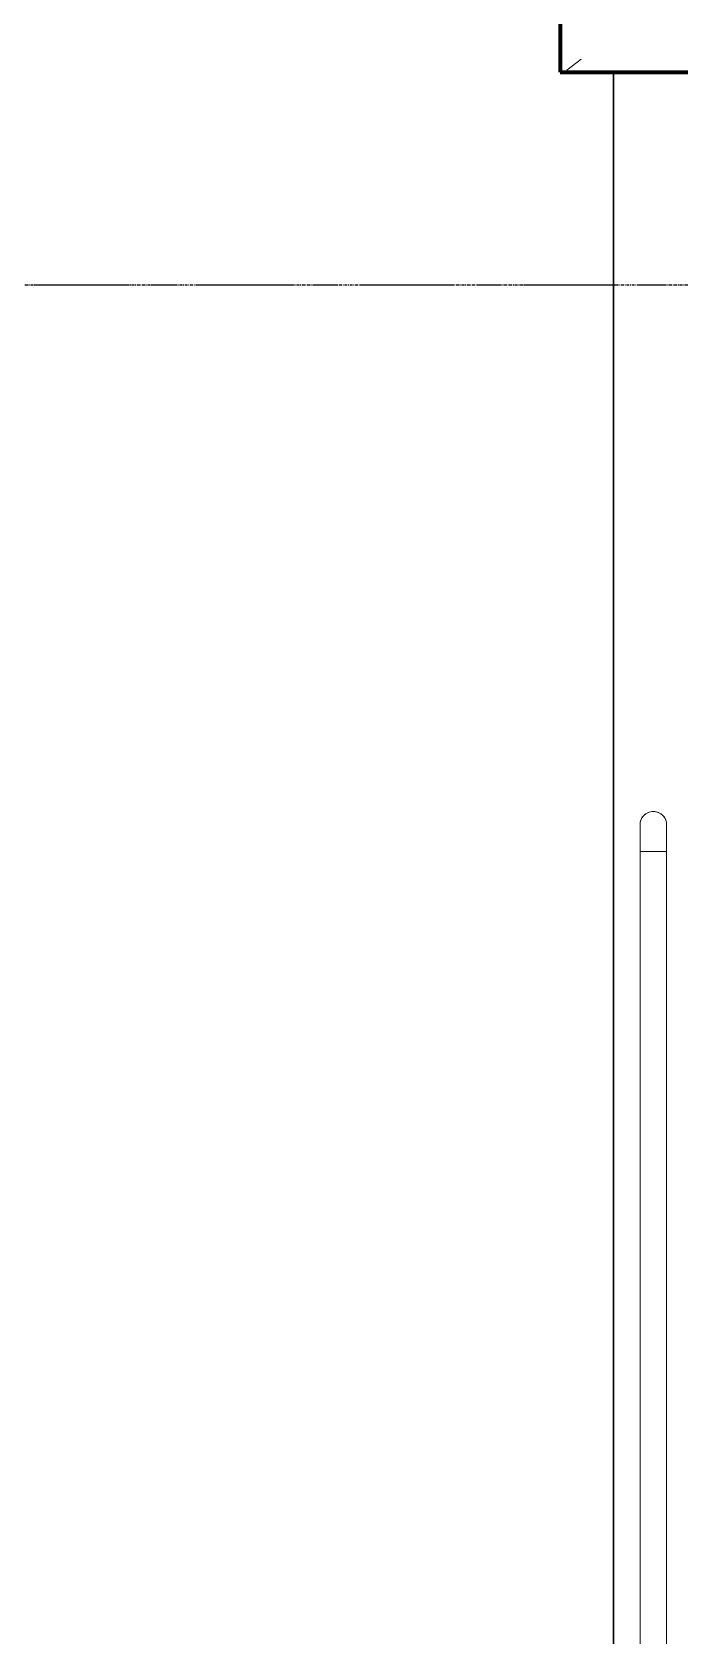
# Model space of a CAD drawing. Header units: millimetres. Extents: x -4391136 to -1798569, y -886572 to -291056.
# Drawn here: x -2557521 to -2556304, y -391051 to -388036 of the extents above; entities that cross this region are included whole.
import ezdxf
from ezdxf.enums import TextEntityAlignment as Align

# ---------------------------------------------------------------- set-up
doc = ezdxf.new("R2010")
doc.units = ezdxf.units.MM
for name, pattern in [('CENTER', [50.800000000000004, 31.75, -6.35, 6.35, -6.35]), ('TA_GL_000.70000', [1.925, 0.7, -0.175, 0.175, -0.175, 0.7]), ('Xref-C-1-PP17-AR-2214-01-B$0$DPA_Grid _ Level 100', [10, 5.5, -1.6, 1.3, -1.6])]:
    doc.linetypes.add(name, pattern=pattern)
doc.layers.add('000 - 0_HIDE_OBJ_FRAMING_DEF_DIMS', color=7, linetype='Continuous', plot=False)
for name, color, linetype in [('000 - 0_SYM_DWG_GRID-BUBBLE_MAIN_COLOR_1', 7, 'Continuous'), ('000 - 0_SYM_DWG_GRIDLINE_MAIN_COLOR_251', 7, 'Continuous'), ('000 - GRID', 7, 'CENTER'), ('_PP-Dim', 7, 'Continuous'), ('Xref-C-1-PP17-AR-2214-01-B$0$A-FLOR-E', 7, 'Continuous'), ('Xref-C-1-PP17-AR-2214-01-B$0$A-FLOR-HRAL', 7, 'Continuous'), ('Xref-C-1-PP17-AR-2214-01-B$0$A-Wall', 7, 'Continuous'), ('Xref-C-1-PP17-AR-2214-01-B$0$A-WALL-PATT', 7, 'Continuous'), ('Xref-C-1-PP17-AR-2214-01-B$0$S-BEAM', 7, 'Continuous'), ('Xref-C-1-PP17-AR-2214-01-B$0$WALL-E', 7, 'Continuous')]:
    doc.layers.add(name, color=color, linetype=linetype)
doc.styles.add('Arial', font='arial.ttf', dxfattribs={"height": 1500})
doc.styles.add('TA', font='', dxfattribs={"height": 4.5})
doc.styles.get('TA').set_extended_font_data('Cordia New')

# ---------------------------------------------------------------- blocks, each defined once
blk = doc.blocks.new('*U1278')
at = {"layer": '000 - 0_SYM_DWG_GRIDLINE_MAIN_COLOR_251', "color": 7, "linetype": 'ByBlock', "ltscale": 5}
blk.add_line((29.9999999999998, 0), (-560.4999999999969, 6.311186212045594e-14), dxfattribs=at)
at = {"color": 7, "style": 'TA', "flags": 1}
blk.add_attdef('LOCATION', (5.999999999999999, -6.000000000000001), '', height=4.5, rotation=270, dxfattribs=at)
at = {"layer": '000 - 0_SYM_DWG_GRID-BUBBLE_MAIN_COLOR_1', "color": 7, "style": 'Arial'}
blk.add_attdef('GRID-HEAD', text='', height=4.000000000000001, rotation=179.999999999987, dxfattribs=at).set_placement((73.74999998541176, 0), align=Align.MIDDLE_CENTER)
blk = doc.blocks.new('W-1-PP17-ENT2_REV00_20260526-152343_LOPF_MAIN_DIMS')
at = {"layer": '000 - GRID', "color": 7, "linetype": 'TA_GL_000.70000', "xscale": 50.00000000000036, "yscale": 50.00000000000036, "zscale": 50.00000000000036, "rotation": 180}
blk.add_blockref('*U1278', (-26525, -5300.000000001804), dxfattribs=at)
blk = doc.blocks.new('Xref-C-1-PP17-AR-2214-01-B$0$Top Rail Type - Top Rail_Internal_-V22-ENTRANCE 2 - LOWER ROOF FLOOR PLAN01-flat-1')
at = {"layer": 'Xref-C-1-PP17-AR-2214-01-B$0$A-FLOR-HRAL', "color": 7, "lineweight": 9}
for p, q in [((-2733777.735888853, -509398.9466707954), (-2733777.735888853, -509448.9466707954)), ((-2733777.735888853, -509398.9466707954), (-2730337.735888853, -509398.9466707954)), ((-2733777.735888853, -509448.9466707954), (-2730337.735888853, -509448.9466707954))]:
    blk.add_line(p, q, dxfattribs=at)
blk = doc.blocks.new('Xref-C-1-PP17-AR-2214-01-B$0$Top Rail Type - Top Rail_Internal_-12332625-ENTRANCE 2 - LOWER ROOF FLOOR PLAN01-flat-1')
at = {"layer": 'Xref-C-1-PP17-AR-2214-01-B$0$A-FLOR-HRAL', "color": 7, "lineweight": 9}
for p, q in [((-2730337.735888856, -509398.946670796), (-2733777.735888856, -509398.946670796)), ((-2733777.735888853, -509448.0948164526), (-2733777.735888853, -509399.7985251382)), ((-2733777.735888853, -509399.7985251382), (-2733777.735888853, -509448.0948164526)), ((-2733777.735888856, -509448.946670796), (-2730337.735888856, -509448.946670796))]:
    blk.add_line(p, q, dxfattribs=at)
blk = doc.blocks.new('Xref-C-1-PP17-AR-2214-01-B$0$Railing - Post Start-V9-ENTRANCE 2 - LOWER ROOF FLOOR PLAN01-flat-1')
at = {"layer": 'Xref-C-1-PP17-AR-2214-01-B$0$A-FLOR-HRAL', "color": 7, "lineweight": 9}
for p, q in [((49.99999999953434, 50.00000000291038), (-4.656612873077393e-10, 50.00000000291038)), ((50, 0.8518543427926488), (50, 49.14814565720735)), ((50, 49.14814565720735), (50, 0.8518543427926488)), ((50, 25), (50, 49.14814565726556)), ((50, 49.14814565726556), (50, 25)), ((-4.656612873077393e-10, 2.91038304567337e-09), (24.53157560201362, 2.91038304567337e-09)), ((50, 25), (50, 0.8518543427926488)), ((50, 0.8518543427926488), (50, 25))]:
    blk.add_line(p, q, dxfattribs=at)
at = {"layer": 'Xref-C-1-PP17-AR-2214-01-B$0$A-FLOR-HRAL', "color": 7, "lineweight": 9, "flags": 128}
for points in [[(49.99999999953434, 50.00000000296859), (48.00053329020739, 50.00000000296859), (46.00426530092955, 50.00000000296859), (44.01438963506371, 50.00000000296859), (42.03408966865391, 50.00000000296859), (40.06653345981613, 50.00000000296859), (38.11486867815256, 50.00000000296859), (36.18221757141873, 50.00000000296859), (34.27167196851224, 50.00000000296859), (32.38628833554685, 50.00000000296859), (30.52908288408071, 50.00000000296859), (28.70302674593404, 50.00000000296859), (26.91104122251272, 50.00000000296859), (25.15599310724065, 50.00000000296859), (23.44069010345265, 50.00000000296859), (21.76787632983178, 50.00000000296859), (20.14022793108597, 50.00000000296859), (18.56034879852086, 50.00000000296859), (17.03076640097424, 50.00000000296859), (15.55392774380744, 50.00000000296859), (14.13219545455649, 50.00000000296859), (12.76784400083125, 50.00000000296859), (11.46305605443195, 50.00000000296859), (10.21991899749264, 50.00000000296859), (9.04042158415541, 50.00000000296859), (7.92645075917244, 50.00000000296859), (6.879788637161255, 50.00000000296859), (5.902109655085951, 50.00000000296859), (4.994977890513837, 50.00000000296859), (4.159844561014324, 50.00000000296859), (3.398045700974762, 50.00000000296859), (2.7108000270091, 50.00000000296859), (2.099206984974444, 50.00000000296859), (1.564244993496686, 50.00000000296859), (1.106769877485931, 50.00000000296859), (0.7275135000236332, 50.00000000296859), (0.4270825898274779, 50.00000000296859), (0.2059577726759017, 50.00000000296859), (0.06449280073866248, 50.00000000296859), (0.00291398772969842, 50.00000000296859), (-4.656612873077393e-10, 50.00000000296859)], [(-4.656612873077393e-10, 2.968590706586838e-09), (0.03999466635286808, 2.968590706586838e-09), (0.1599146844819188, 2.968590706586838e-09), (0.3595682065933943, 2.968590706586838e-09), (0.6386358304880559, 2.968590706586838e-09), (0.9966711071319878, 2.968590706586838e-09), (1.433101256843656, 2.968590706586838e-09), (1.947228083852679, 2.968590706586838e-09), (2.538229095283896, 2.968590706586838e-09), (3.205158815719187, 2.968590706586838e-09), (3.946950299199671, 2.968590706586838e-09), (4.762416838202626, 2.968590706586838e-09), (5.650253860279918, 2.968590706586838e-09), (6.609041015617549, 2.968590706586838e-09), (7.637244448531419, 2.968590706586838e-09), (8.733219253830612, 2.968590706586838e-09), (9.895212105009705, 2.968590706586838e-09), (11.12136406172067, 2.968590706586838e-09), (12.40971354255453, 2.968590706586838e-09), (13.75819946220145, 2.968590706586838e-09), (15.16466453205794, 2.968590706586838e-09), (16.62685870751739, 2.968590706586838e-09), (18.14244278939441, 2.968590706586838e-09), (19.70899216737598, 2.968590706586838e-09), (21.32400069572031, 2.968590706586838e-09), (22.98488470586017, 2.968590706586838e-09), (24.68898713774979, 2.968590706586838e-09), (26.43358179088682, 2.968590706586838e-09), (28.21587768569589, 2.968590706586838e-09), (30.03302352922037, 2.968590706586838e-09), (31.88211227534339, 2.968590706586838e-09), (33.76018577767536, 2.968590706586838e-09), (35.66423951787874, 2.968590706586838e-09), (37.59122741688043, 2.968590706586838e-09), (39.53806670475751, 2.968590706586838e-09), (41.50164285441861, 2.968590706586838e-09), (43.47881456231698, 2.968590706586838e-09), (45.4664187761955, 2.968590706586838e-09), (47.46127575263381, 2.968590706586838e-09), (49.46019414626062, 2.968590706586838e-09), (49.99999999953434, 2.968590706586838e-09)]]:
    blk.add_lwpolyline(points, dxfattribs=at)
at = {"layer": 'Xref-C-1-PP17-AR-2214-01-B$0$A-FLOR-HRAL', "color": 7, "lineweight": 9}
for points in [[(4.800623387563974, 49.53475117235212), (4.800623387563974, 49.53475117235212, 0.04814862952291788), (0, 50)], [(0, 50), (0, 50, -0.04819398126202269), (4.800623387563974, 49.53475117235212)], [(4.800623387563974, 0.4652488276478834), (4.800623387563974, 0.4652488276478834, -0.04814862953475946), (0, 0)], [(0, 0), (0, 0, 0.0481939812746656), (4.800623387563974, 0.4652488276478834)]]:
    blk.add_lwpolyline(points, format="xyb", dxfattribs=at)
for radius, start, end in [(25.00000000000919, 90, 270), (24.99999999999934, 80.731928553021, 180), (24.99999999999933, 180, 279.8473474627261)]:
    blk.add_arc((0, 25), radius, start, end, dxfattribs=at)
blk = doc.blocks.new('Xref-C-1-PP17-AR-2214-01-B$0$Railing - Railing-12332619-ENTRANCE 2 - LOWER ROOF FLOOR PLAN01-flat-1')
at = {"layer": 'Xref-C-1-PP17-AR-2214-01-B$0$A-FLOR-HRAL', "color": 7, "lineweight": 9}
for p, q in [((-2730337.735888856, -509398.946670796), (-2733777.735888856, -509398.946670796)), ((-2733777.735888853, -509399.7985251382), (-2733777.735888853, -509448.0948164526)), ((-2733777.735888853, -509448.0948164526), (-2733777.735888853, -509399.7985251382)), ((-2733777.735888856, -509448.946670796), (-2730337.735888856, -509448.946670796))]:
    blk.add_line(p, q, dxfattribs=at)
at = {"color": 7}
blk.add_blockref('Xref-C-1-PP17-AR-2214-01-B$0$Railing - Post Start-V9-ENTRANCE 2 - LOWER ROOF FLOOR PLAN01-flat-1', (-2733827.735888853, -509448.9466707954), dxfattribs=at)
blk = doc.blocks.new('W-1-PP17-ENT2_REV00_20260526-152612_EX_LOPF-1')
at = {"layer": 'Xref-C-1-PP17-AR-2214-01-B$0$A-WALL-PATT', "lineweight": 9}
h = blk.add_hatch(dxfattribs=at)
h.set_pattern_fill('ACET-2D-FP_12', angle=-40.00000000001929, style=0, pattern_type=2)
h.set_pattern_definition([(49.99999999998066, (-8394.749623530079, -4899.999786735105), (-459.033747442358, 385.1750481771305), [76.19999999489092, -838.1999999438001]), (354.9999999999807, (-8394.749623530079, -4899.999786735105), (65.28252746094925, 746.1827033320443), [60.95999999902279, -670.5599999892506]), (100.4509999999806, (-8334.02212549001, -4905.312642071454), (-693.3830033237465, -127.8976821540858), [64.760000009727, -712.360000106997]), (46.18399999998068, (-8394.75019914424, -4696.799605079985), (-648.5724861597413, 622.3064180691725), [114.2999999805889, -1257.299999786477]), (96.63599999998067, (-8304.39000949217, -4710.813687962538), (-1050.53431868169, -122.2199233649302), [97.13999998684996, -1068.539999855349]), (351.1839999999806, (-8394.75019914424, -4696.799605079985), (172.1971373298435, 1110.274966447614), [91.43999999912084, -1005.839999990329]), (20.99999999998068, (-8293.150094295852, -4747.599906405958), (-214.7433929590627, 559.4256647136064), [76.20000000503082, -838.200000055339]), (325.9999999999807, (-8293.150094295852, -4747.599906405958), (418.8539380778092, 620.9765001013877), [60.9599999951956, -670.5599999471516]), (71.45099999998068, (-8242.61204123823, -4781.688312839309), (-668.4524659854361, 224.2969172061419), [64.75999999221385, -712.3599999143522]), (37.49999999998067, (-8394.749623530079, -4899.999786735105), (-158.7692420319073, 206.91210464295), [33.52799999703571, -628.9039999443971, 33.52799999703571, -1320.29199988327]), (37.49999999998067, (-8394.749623530079, -4899.999786735105), (-158.7692420319073, 206.91210464295), [-695.9599999384686, -647.1919999427803, 33.52799999703571, -639.571999943454]), (7.499999999980671, (-8394.749623530079, -4899.999786735105), (-47.30360575212411, 359.3065579393879), [33.52799999999587, -354.5839999999563, 33.52799999999587, -870.203999999893]), (7.499999999980671, (-8394.749623530079, -4899.999786735105), (-47.30360575212411, 359.3065579393879), [-421.6399999999481, -613.6639999999245, 33.52799999999587, -223.0119999999726]), (327.4999999999807, (-8621.318079446442, -4900.000574928301), (146.1911639366298, 229.4741615331733), [33.52800000003585, -220.4720000002358, 33.52800000003585, -1810.512000001937]), (327.4999999999807, (-8621.318079446442, -4900.000574928301), (146.1911639366298, 229.4741615331733), [-287.5280000003075, -758.9520000008117, 33.52800000003585, -1018.032000001089]), (317.4999999999807, (-8722.917848880403, -4900.000479713606), (321.0978918577311, 350.4168590595947), [33.52800000457609, -296.6720000404915, 33.52800000457609, -1239.520000169177]), (317.4999999999807, (-8722.917848880403, -4900.000479713606), (321.0978918577311, 350.4168590595947), [-363.7280000496437, -492.7600000672547, 33.52800000457609, -713.2320000973459])])
h.paths.add_polyline_path([(-12950.00000000233, -4699.999999995867), (-12950.00000000233, -4899.999999996799), (-3839.500000002328, -4899.999999996799), (-3839.500000002328, -4699.999999995867)])
at = {"layer": '000 - 0_HIDE_OBJ_FRAMING_DEF_DIMS', "color": 7, "linetype": 'Xref-C-1-PP17-AR-2214-01-B$0$DPA_Grid _ Level 100'}
blk.add_line((-29475.61840735516, -5299.999999999593), (7016.002662105951, -5299.999999999593), dxfattribs=at)
at = {"layer": 'Xref-C-1-PP17-AR-2214-01-B$0$A-FLOR-E', "color": 7}
blk.add_line((-12850.00000000186, -4900.000000000058), (-12850.00000000186, -10055.0088198926), dxfattribs=at)
at = {"layer": 'Xref-C-1-PP17-AR-2214-01-B$0$A-Wall', "color": 7, "lineweight": 70}
for p, q in [((-12950.00000000186, -4699.999999999593), (-12950.00000000186, -4899.999999999593)), ((-12950.00000000186, -4899.999999999593), (-10500.00000000186, -4899.999999999593))]:
    blk.add_line(p, q, dxfattribs=at)
at = {"layer": 'Xref-C-1-PP17-AR-2214-01-B$0$S-BEAM', "color": 7}
blk.add_line((-12850.00000000233, -4899.999999999593), (-11397.50000000186, -4899.999999999593), dxfattribs=at)
at = {"layer": 'Xref-C-1-PP17-AR-2214-01-B$0$WALL-E', "color": 7}
for p, q in [((-12850.00000000186, -4899.999999999593), (-11397.50000000186, -4899.999999999593)), ((-12850.00000000186, -10055.0088198926), (-12850.00000000186, -4899.999999999593))]:
    blk.add_line(p, q, dxfattribs=at)
at = {"color": 7, "rotation": 270}
for name in ['Xref-C-1-PP17-AR-2214-01-B$0$Railing - Railing-12332619-ENTRANCE 2 - LOWER ROOF FLOOR PLAN01-flat-1', 'Xref-C-1-PP17-AR-2214-01-B$0$Top Rail Type - Top Rail_Internal_-V22-ENTRANCE 2 - LOWER ROOF FLOOR PLAN01-flat-1', 'Xref-C-1-PP17-AR-2214-01-B$0$Top Rail Type - Top Rail_Internal_-12332625-ENTRANCE 2 - LOWER ROOF FLOOR PLAN01-flat-1']:
    blk.add_blockref(name, (496648.9466707949, -2740142.744708746), dxfattribs=at)

msp = doc.modelspace()

# ---------------------------------------------------------------- block references
at = {"layer": '_PP-Dim', "color": 7}
msp.add_blockref('W-1-PP17-ENT2_REV00_20260526-152343_LOPF_MAIN_DIMS', (-2543578.514610203, -383210.8748381315), dxfattribs=at)

# ---------------------------------------------------------------- next in the draw order: block references
msp.add_blockref('W-1-PP17-ENT2_REV00_20260526-152612_EX_LOPF-1', (-2543578.514610203, -383210.8748381315), dxfattribs=at)

doc.saveas('drawing.dxf')
